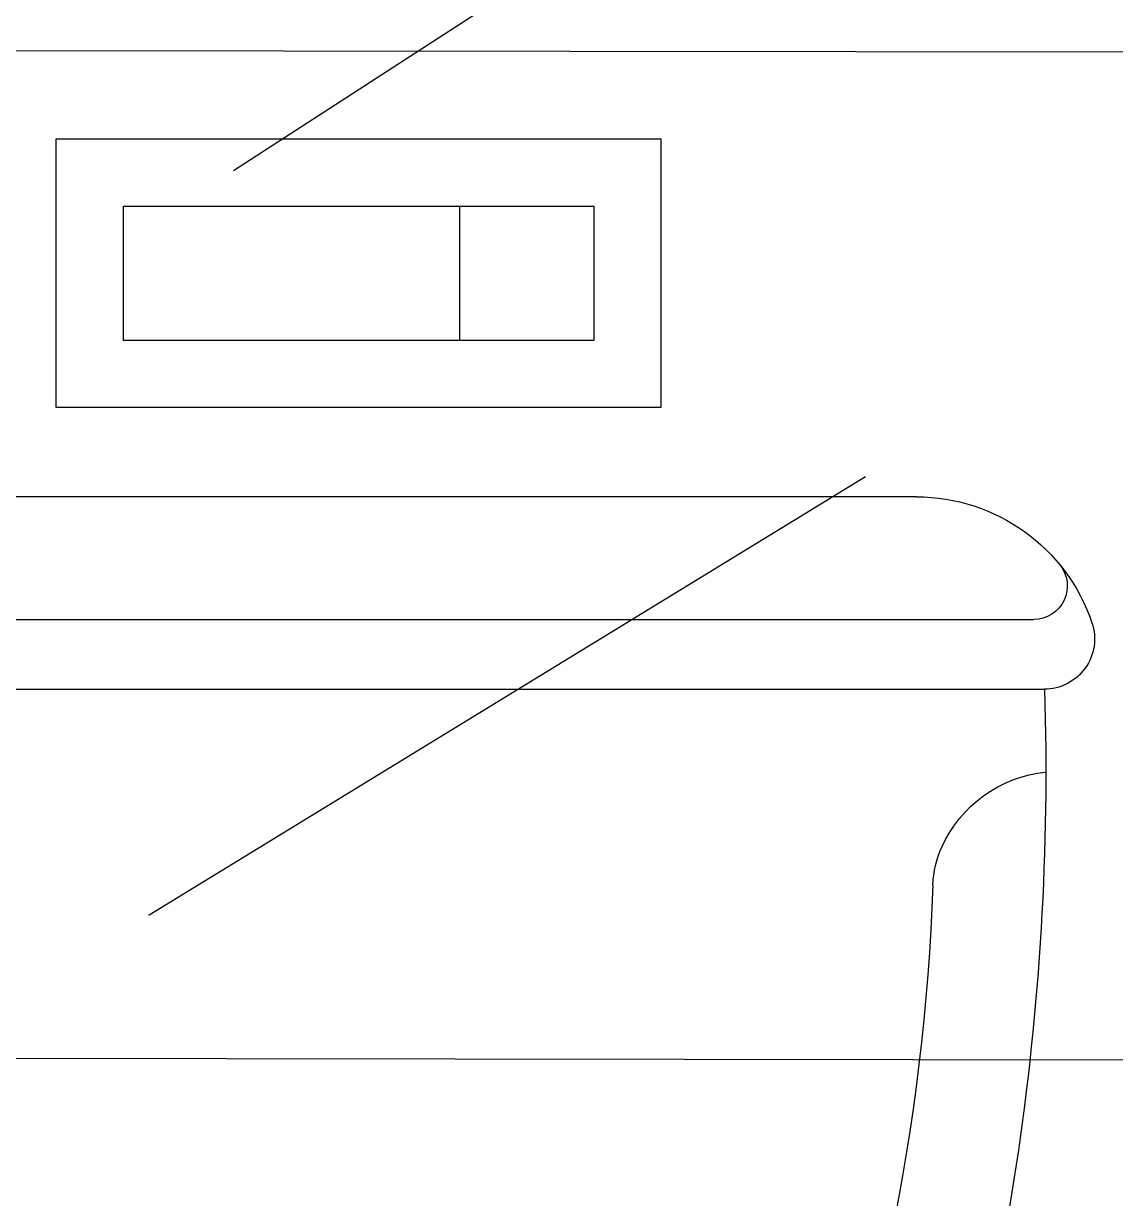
# Model space of a CAD drawing. Header units: centimetres. Extents: x -1797 to 2001, y -8788 to 1856.
# Drawn here: x 1033.1 to 1065.61, y 950.16 to 985.14 of the extents above; entities that cross this region are included whole.
import ezdxf

# ---------------------------------------------------------------- set-up
doc = ezdxf.new("R2010")
doc.units = ezdxf.units.CM
doc.header["$LTSCALE"] = 100
doc.header["$MEASUREMENT"] = 0
doc.linetypes.add('HIDDEN', pattern=[0.375, 0.25, -0.125])
for name, color, linetype in [('HIDDEN -03', 8, 'HIDDEN'), ('ID_Flooring_02', 127, 'Continuous'), ('ID_Furniture-Fixed_01', 141, 'Continuous'), ('WALL-01', 7, 'Continuous')]:
    doc.layers.add(name, color=color, linetype=linetype)
doc.styles.add('ISO', font='isocp2.shx', dxfattribs={"width": 0.8})
doc.dimstyles.new('DIM DET', dxfattribs={"dimtxt": 0.05, "dimasz": 0.025, "dimexe": 0.025, "dimexo": 0.025, "dimgap": 0.025, "dimtad": 1, "dimzin": 0, "dimdsep": 46, "dimtxsty": 'ISO', "dimblk": 'ARCHTICK', "dimcen": 0.1, "dimdle": 0.025, "dimclrd": 15, "dimclre": 15, "dimclrt": 2, "dimadec": 0, "dimazin": 0, "dimtfac": 1, "dimtmove": 2, "dimatfit": 0, "dimldrblk": 'ARCHTICK', "dimfxl": 0.17, "dimtzin": 1, "dimarcsym": 0})

# ---------------------------------------------------------------- blocks, each defined once
blk = doc.blocks.new('WC')
at = {"layer": 'ID_Furniture-Fixed_01'}
for p, q in [((-308.0992754006906, 138.2745724609786), (-307.7534372380459, 138.2745724609786)), ((-307.7185019785482, 138.2380404049156), (-308.134210660206, 138.2380404049156)), ((-307.7153825225345, 138.2172835291771), (-308.1373301162019, 138.2172835291771))]:
    blk.add_line(p, q, dxfattribs=at)
for centre, radius, start, end in [((-308.0992754006906, 138.2193941349348), 0.05517832604377304, 90, 161.2884055286888), ((-308.1342106601883, 138.2480404049436), 0.01, 140.648877957441, 269.9999998990365), ((-308.1373301162019, 138.2322835291771), 0.015, 161.2884055286888, 270), ((-307.3489024941121, 138.1932285674718), 0.7889097407274845, 178.252668510574, 198.8809828219276), ((-308.1416945892873, 138.1545618566604), 0.03825515138754057, 24.30418120925211, 84.17491043190229), ((-308.1341710651909, 138.1579595190336), 0.03, 2.102243230464195, 24.30418120925211), ((-307.4532207932991, 138.1829555282722), 0.6514088884564204, 182.1022432304642, 200.9782706361688)]:
    blk.add_arc(centre, radius, start, end, dxfattribs=at)
blk = doc.blocks.new('_ARCHTICK')
at = {"color": 0, "linetype": 'ByBlock', "const_width": 0.15}
blk.add_lwpolyline([(-0.5, -0.5), (0.5, 0.5)], dxfattribs=at)

msp = doc.modelspace()

# ---------------------------------------------------------------- linework, layer by layer
at = {"layer": 'ID_Flooring_02'}
msp.add_line((1087.87014538817, 954.2514687994235, 9.257823269087278e-05), (941.8701453881665, 954.4513647210852, 9.257823269087278e-05), dxfattribs=at)
at = {"layer": 'ID_Furniture-Fixed_01'}
msp.add_line((1046.078080496701, 979.7026790527425), (1046.078080496701, 975.7026790527425), dxfattribs=at)
for points in [[(1052.078080496701, 973.7026790527425), (1034.078080496701, 973.7026790527425), (1034.078080496701, 981.7026790527425), (1052.078080496701, 981.7026790527425)], [(1050.078080496701, 975.7026790527425), (1036.078080496701, 975.7026790527425), (1036.078080496701, 979.7026790527425), (1050.078080496701, 979.7026790527425)]]:
    msp.add_lwpolyline(points, close=True, dxfattribs=at)
at = {"layer": 'WALL-01'}
msp.add_line((1085.870145388168, 984.2514687994235, 9.257823269087278e-05), (943.8701453881665, 984.4513647210906, 9.257823269087278e-05), dxfattribs=at)

# ---------------------------------------------------------------- block references
at = {"layer": 'ID_Furniture-Fixed_01', "xscale": -100, "yscale": 100, "zscale": 100}
msp.add_blockref('WC', (-29750.24422861615, -12856.40938227528, 9.257823269087278e-05), dxfattribs=at)

# ---------------------------------------------------------------- leaders
at = {"layer": 'HIDDEN -03'}
for points in [[(1007.871565461164, 960.3785697609947, 9.257631931395583e-05), (1126.691923765176, 1037.302612737223, 9.257631931395583e-05), (1220.452141977448, 1037.302612737223, 9.257631931395583e-05)], [(1036.840556587913, 958.5999622506151, 9.257631931395583e-05), (1133.031879613552, 1017.463352204702, 9.257631931395583e-05), (1220.452141977448, 1017.463352204702, 9.257631931395583e-05)]]:
    msp.add_leader(points, dimstyle='DIM DET', override={"dimasz": 0.04, "dimtad": 0, "dimclrd": 251, "dimldrblk": 'Dot', "dimfxl": 0.1}, dxfattribs=at)

doc.saveas('drawing.dxf')
